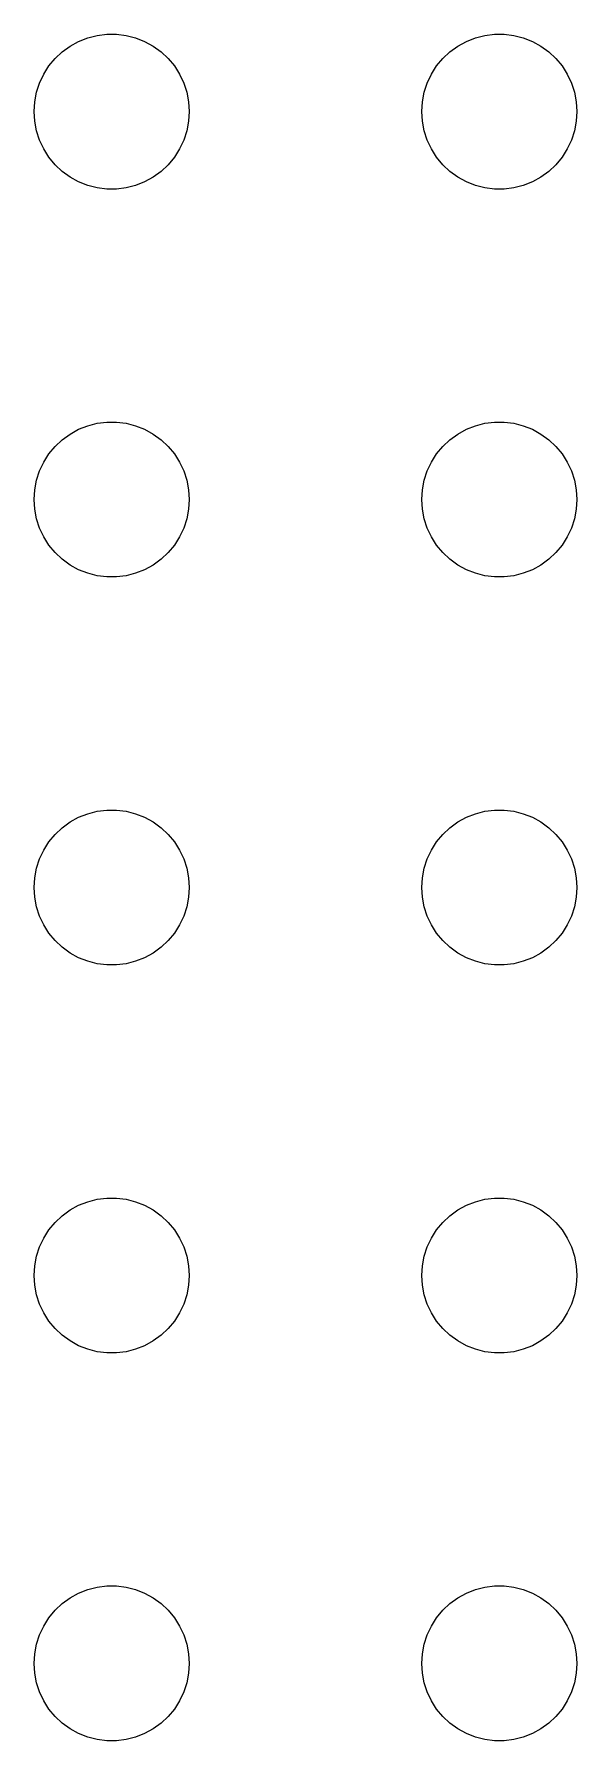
# Model space of a CAD drawing. Header units: metres. Extents: x -157 to 157, y -157 to 157.
# Drawn here: x -78 to -57, y -78 to -12 of the extents above; entities that cross this region are included whole.
import ezdxf

# ---------------------------------------------------------------- set-up
doc = ezdxf.new("R2010")
doc.units = ezdxf.units.M

msp = doc.modelspace()

# ---------------------------------------------------------------- linework, layer by layer
for p, q in [((-76.9123, -12.6884), (-76.6075, -12.467)), ((-76.6075, -12.467), (-76.2773, -12.2855)), ((-76.2773, -12.2855), (-75.927, -12.1468)), ((-75.927, -12.1468), (-75.5621, -12.0531)), ((-75.5621, -12.0531), (-75.1884, -12.0059)), ((-75.1884, -12.0059), (-74.8116, -12.0059)), ((-74.8116, -12.0059), (-74.4379, -12.0531)), ((-74.4379, -12.0531), (-74.073, -12.1468)), ((-74.073, -12.1468), (-73.7227, -12.2855)), ((-73.7227, -12.2855), (-73.3925, -12.467)), ((-73.3925, -12.467), (-73.0877, -12.6884)), ((-61.9123, -12.6884), (-61.6075, -12.467)), ((-61.6075, -12.467), (-61.2773, -12.2855)), ((-61.2773, -12.2855), (-60.927, -12.1468)), ((-60.927, -12.1468), (-60.5621, -12.0531)), ((-60.5621, -12.0531), (-60.1884, -12.0059)), ((-60.1884, -12.0059), (-59.8116, -12.0059)), ((-59.8116, -12.0059), (-59.4379, -12.0531)), ((-59.4379, -12.0531), (-59.0729, -12.1468)), ((-59.0729, -12.1468), (-58.7227, -12.2855)), ((-58.7227, -12.2855), (-58.3925, -12.467)), ((-58.3925, -12.467), (-58.0877, -12.6884)), ((-77.427, -13.2366), (-77.1869, -12.9464)), ((-77.1869, -12.9464), (-76.9123, -12.6884)), ((-73.0877, -12.6884), (-72.8131, -12.9464)), ((-72.8131, -12.9464), (-72.573, -13.2366)), ((-62.427, -13.2366), (-62.1869, -12.9464)), ((-62.1869, -12.9464), (-61.9123, -12.6884)), ((-58.0877, -12.6884), (-57.8131, -12.9464)), ((-57.8131, -12.9464), (-57.5729, -13.2366)), ((-77.7893, -13.8956), (-77.6289, -13.5547)), ((-77.6289, -13.5547), (-77.427, -13.2366)), ((-72.573, -13.2366), (-72.3711, -13.5547)), ((-72.3711, -13.5547), (-72.2107, -13.8956)), ((-62.7893, -13.8956), (-62.6289, -13.5547)), ((-62.6289, -13.5547), (-62.427, -13.2366)), ((-57.5729, -13.2366), (-57.3711, -13.5547)), ((-57.3711, -13.5547), (-57.2107, -13.8956)), ((-77.9763, -14.624), (-77.9057, -14.2539)), ((-77.9057, -14.2539), (-77.7893, -13.8956)), ((-72.2107, -13.8956), (-72.0943, -14.2539)), ((-72.0943, -14.2539), (-72.0237, -14.624)), ((-62.9763, -14.624), (-62.9057, -14.2539)), ((-62.9057, -14.2539), (-62.7893, -13.8956)), ((-57.2107, -13.8956), (-57.0942, -14.2539)), ((-57.0942, -14.2539), (-57.0237, -14.624)), ((-78, -15), (-77.9763, -14.624)), ((-77.9763, -15.376), (-78, -15)), ((-72.0237, -14.624), (-72, -15)), ((-72, -15), (-72.0237, -15.376)), ((-63, -15), (-62.9763, -14.624)), ((-62.9763, -15.376), (-63, -15)), ((-57.0237, -14.624), (-57, -15)), ((-57, -15), (-57.0237, -15.376)), ((-77.9057, -15.7461), (-77.9763, -15.376)), ((-77.7893, -16.1044), (-77.9057, -15.7461)), ((-72.0943, -15.7461), (-72.2107, -16.1044)), ((-72.0237, -15.376), (-72.0943, -15.7461)), ((-62.9057, -15.7461), (-62.9763, -15.376)), ((-62.7893, -16.1044), (-62.9057, -15.7461)), ((-57.0942, -15.7461), (-57.2107, -16.1044)), ((-57.0237, -15.376), (-57.0942, -15.7461)), ((-77.6289, -16.4453), (-77.7893, -16.1044)), ((-77.427, -16.7634), (-77.6289, -16.4453)), ((-72.3711, -16.4453), (-72.573, -16.7634)), ((-72.2107, -16.1044), (-72.3711, -16.4453)), ((-62.6289, -16.4453), (-62.7893, -16.1044)), ((-62.427, -16.7634), (-62.6289, -16.4453)), ((-57.3711, -16.4453), (-57.5729, -16.7634)), ((-57.2107, -16.1044), (-57.3711, -16.4453)), ((-77.1869, -17.0536), (-77.427, -16.7634)), ((-76.9123, -17.3115), (-77.1869, -17.0536)), ((-72.8131, -17.0536), (-73.0877, -17.3115)), ((-72.573, -16.7634), (-72.8131, -17.0536)), ((-62.1869, -17.0536), (-62.427, -16.7634)), ((-61.9123, -17.3115), (-62.1869, -17.0536)), ((-57.8131, -17.0536), (-58.0877, -17.3115)), ((-57.5729, -16.7634), (-57.8131, -17.0536)), ((-76.6075, -17.533), (-76.9123, -17.3115)), ((-76.2773, -17.7145), (-76.6075, -17.533)), ((-75.927, -17.8532), (-76.2773, -17.7145)), ((-73.7227, -17.7145), (-74.073, -17.8532)), ((-73.3925, -17.533), (-73.7227, -17.7145)), ((-73.0877, -17.3115), (-73.3925, -17.533)), ((-61.6075, -17.533), (-61.9123, -17.3115)), ((-61.2773, -17.7145), (-61.6075, -17.533)), ((-60.927, -17.8532), (-61.2773, -17.7145)), ((-58.7227, -17.7145), (-59.0729, -17.8532)), ((-58.3925, -17.533), (-58.7227, -17.7145)), ((-58.0877, -17.3115), (-58.3925, -17.533)), ((-75.5621, -17.9469), (-75.927, -17.8532)), ((-75.1884, -17.9941), (-75.5621, -17.9469)), ((-74.8116, -17.9941), (-75.1884, -17.9941)), ((-74.4379, -17.9469), (-74.8116, -17.9941)), ((-74.073, -17.8532), (-74.4379, -17.9469)), ((-60.5621, -17.9469), (-60.927, -17.8532)), ((-60.1884, -17.9941), (-60.5621, -17.9469)), ((-59.8116, -17.9941), (-60.1884, -17.9941)), ((-59.4379, -17.9469), (-59.8116, -17.9941)), ((-59.0729, -17.8532), (-59.4379, -17.9469)), ((-75.927, -27.1468), (-75.5621, -27.0531)), ((-75.5621, -27.0531), (-75.1884, -27.0059)), ((-75.1884, -27.0059), (-74.8116, -27.0059)), ((-74.8116, -27.0059), (-74.4379, -27.0531)), ((-74.4379, -27.0531), (-74.073, -27.1468)), ((-60.927, -27.1468), (-60.5621, -27.0531)), ((-60.5621, -27.0531), (-60.1884, -27.0059)), ((-60.1884, -27.0059), (-59.8116, -27.0059)), ((-59.8116, -27.0059), (-59.4379, -27.0531)), ((-59.4379, -27.0531), (-59.0729, -27.1468)), ((-77.1869, -27.9464), (-76.9123, -27.6884)), ((-76.9123, -27.6884), (-76.6075, -27.467)), ((-76.6075, -27.467), (-76.2773, -27.2855)), ((-76.2773, -27.2855), (-75.927, -27.1468)), ((-74.073, -27.1468), (-73.7227, -27.2855)), ((-73.7227, -27.2855), (-73.3925, -27.467)), ((-73.3925, -27.467), (-73.0877, -27.6884)), ((-73.0877, -27.6884), (-72.8131, -27.9464)), ((-62.1869, -27.9464), (-61.9123, -27.6884)), ((-61.9123, -27.6884), (-61.6075, -27.467)), ((-61.6075, -27.467), (-61.2773, -27.2855)), ((-61.2773, -27.2855), (-60.927, -27.1468)), ((-59.0729, -27.1468), (-58.7227, -27.2855)), ((-58.7227, -27.2855), (-58.3925, -27.467)), ((-58.3925, -27.467), (-58.0877, -27.6884)), ((-58.0877, -27.6884), (-57.8131, -27.9464)), ((-77.6289, -28.5547), (-77.427, -28.2366)), ((-77.427, -28.2366), (-77.1869, -27.9464)), ((-72.8131, -27.9464), (-72.573, -28.2366)), ((-72.573, -28.2366), (-72.3711, -28.5547)), ((-62.6289, -28.5547), (-62.427, -28.2366)), ((-62.427, -28.2366), (-62.1869, -27.9464)), ((-57.8131, -27.9464), (-57.5729, -28.2366)), ((-57.5729, -28.2366), (-57.3711, -28.5547)), ((-77.9057, -29.2539), (-77.7893, -28.8956)), ((-77.7893, -28.8956), (-77.6289, -28.5547)), ((-72.3711, -28.5547), (-72.2107, -28.8956)), ((-72.2107, -28.8956), (-72.0943, -29.2539)), ((-62.9057, -29.2539), (-62.7893, -28.8956)), ((-62.7893, -28.8956), (-62.6289, -28.5547)), ((-57.3711, -28.5547), (-57.2107, -28.8956)), ((-57.2107, -28.8956), (-57.0942, -29.2539)), ((-78, -30), (-77.9763, -29.624)), ((-77.9763, -29.624), (-77.9057, -29.2539)), ((-72.0943, -29.2539), (-72.0237, -29.624)), ((-72.0237, -29.624), (-72, -30)), ((-63, -30), (-62.9763, -29.624)), ((-62.9763, -29.624), (-62.9057, -29.2539)), ((-57.0942, -29.2539), (-57.0237, -29.624)), ((-57.0237, -29.624), (-57, -30)), ((-77.9763, -30.376), (-78, -30)), ((-72, -30), (-72.0237, -30.376)), ((-62.9763, -30.376), (-63, -30)), ((-57, -30), (-57.0237, -30.376)), ((-77.9057, -30.7461), (-77.9763, -30.376)), ((-77.7893, -31.1044), (-77.9057, -30.7461)), ((-72.0943, -30.7461), (-72.2107, -31.1044)), ((-72.0237, -30.376), (-72.0943, -30.7461)), ((-62.9057, -30.7461), (-62.9763, -30.376)), ((-62.7893, -31.1044), (-62.9057, -30.7461)), ((-57.0942, -30.7461), (-57.2107, -31.1044)), ((-57.0237, -30.376), (-57.0942, -30.7461)), ((-77.6289, -31.4453), (-77.7893, -31.1044)), ((-77.427, -31.7634), (-77.6289, -31.4453)), ((-72.3711, -31.4453), (-72.573, -31.7634)), ((-72.2107, -31.1044), (-72.3711, -31.4453)), ((-62.6289, -31.4453), (-62.7893, -31.1044)), ((-62.427, -31.7634), (-62.6289, -31.4453)), ((-57.3711, -31.4453), (-57.5729, -31.7634)), ((-57.2107, -31.1044), (-57.3711, -31.4453)), ((-77.1869, -32.0536), (-77.427, -31.7634)), ((-76.9123, -32.3115), (-77.1869, -32.0536)), ((-76.6075, -32.533), (-76.9123, -32.3115)), ((-73.0877, -32.3115), (-73.3925, -32.533)), ((-72.8131, -32.0536), (-73.0877, -32.3115)), ((-72.573, -31.7634), (-72.8131, -32.0536)), ((-62.1869, -32.0536), (-62.427, -31.7634)), ((-61.9123, -32.3115), (-62.1869, -32.0536)), ((-61.6075, -32.533), (-61.9123, -32.3115)), ((-58.0877, -32.3115), (-58.3925, -32.533)), ((-57.8131, -32.0536), (-58.0877, -32.3115)), ((-57.5729, -31.7634), (-57.8131, -32.0536)), ((-76.2773, -32.7145), (-76.6075, -32.533)), ((-75.927, -32.8532), (-76.2773, -32.7145)), ((-75.5621, -32.9469), (-75.927, -32.8532)), ((-75.1884, -32.9941), (-75.5621, -32.9469)), ((-74.8116, -32.9941), (-75.1884, -32.9941)), ((-74.4379, -32.9469), (-74.8116, -32.9941)), ((-74.073, -32.8532), (-74.4379, -32.9469)), ((-73.7227, -32.7145), (-74.073, -32.8532)), ((-73.3925, -32.533), (-73.7227, -32.7145)), ((-61.2773, -32.7145), (-61.6075, -32.533)), ((-60.927, -32.8532), (-61.2773, -32.7145)), ((-60.5621, -32.9469), (-60.927, -32.8532)), ((-60.1884, -32.9941), (-60.5621, -32.9469)), ((-59.8116, -32.9941), (-60.1884, -32.9941)), ((-59.4379, -32.9469), (-59.8116, -32.9941)), ((-59.0729, -32.8532), (-59.4379, -32.9469)), ((-58.7227, -32.7145), (-59.0729, -32.8532)), ((-58.3925, -32.533), (-58.7227, -32.7145)), ((-76.2773, -42.2855), (-75.927, -42.1468)), ((-75.927, -42.1468), (-75.5621, -42.0531)), ((-75.5621, -42.0531), (-75.1884, -42.0059)), ((-75.1884, -42.0059), (-74.8116, -42.0059)), ((-74.8116, -42.0059), (-74.4379, -42.0531)), ((-74.4379, -42.0531), (-74.073, -42.1468)), ((-74.073, -42.1468), (-73.7227, -42.2855)), ((-61.2773, -42.2855), (-60.927, -42.1468)), ((-60.927, -42.1468), (-60.5621, -42.0531)), ((-60.5621, -42.0531), (-60.1884, -42.0059)), ((-60.1884, -42.0059), (-59.8116, -42.0059)), ((-59.8116, -42.0059), (-59.4379, -42.0531)), ((-59.4379, -42.0531), (-59.0729, -42.1468)), ((-59.0729, -42.1468), (-58.7227, -42.2855)), ((-77.1869, -42.9464), (-76.9123, -42.6885)), ((-76.9123, -42.6885), (-76.6075, -42.467)), ((-76.6075, -42.467), (-76.2773, -42.2855)), ((-73.7227, -42.2855), (-73.3925, -42.467)), ((-73.3925, -42.467), (-73.0877, -42.6885)), ((-73.0877, -42.6885), (-72.8131, -42.9464)), ((-62.1869, -42.9464), (-61.9123, -42.6885)), ((-61.9123, -42.6885), (-61.6075, -42.467)), ((-61.6075, -42.467), (-61.2773, -42.2855)), ((-58.7227, -42.2855), (-58.3925, -42.467)), ((-58.3925, -42.467), (-58.0877, -42.6885)), ((-58.0877, -42.6885), (-57.8131, -42.9464)), ((-77.6289, -43.5547), (-77.427, -43.2366)), ((-77.427, -43.2366), (-77.1869, -42.9464)), ((-72.8131, -42.9464), (-72.573, -43.2366)), ((-72.573, -43.2366), (-72.3711, -43.5547)), ((-62.6289, -43.5547), (-62.427, -43.2366)), ((-62.427, -43.2366), (-62.1869, -42.9464)), ((-57.8131, -42.9464), (-57.5729, -43.2366)), ((-57.5729, -43.2366), (-57.3711, -43.5547)), ((-77.9057, -44.2539), (-77.7893, -43.8956)), ((-77.7893, -43.8956), (-77.6289, -43.5547)), ((-72.3711, -43.5547), (-72.2107, -43.8956)), ((-72.2107, -43.8956), (-72.0943, -44.2539)), ((-62.9057, -44.2539), (-62.7893, -43.8956)), ((-62.7893, -43.8956), (-62.6289, -43.5547)), ((-57.3711, -43.5547), (-57.2107, -43.8956)), ((-57.2107, -43.8956), (-57.0942, -44.2539)), ((-78, -45), (-77.9763, -44.624)), ((-77.9763, -44.624), (-77.9057, -44.2539)), ((-72.0943, -44.2539), (-72.0237, -44.624)), ((-72.0237, -44.624), (-72, -45)), ((-63, -45), (-62.9763, -44.624)), ((-62.9763, -44.624), (-62.9057, -44.2539)), ((-57.0942, -44.2539), (-57.0237, -44.624)), ((-57.0237, -44.624), (-57, -45)), ((-77.9763, -45.376), (-78, -45)), ((-77.9057, -45.7461), (-77.9763, -45.376)), ((-72.0237, -45.376), (-72.0943, -45.7461)), ((-72, -45), (-72.0237, -45.376)), ((-62.9763, -45.376), (-63, -45)), ((-62.9057, -45.7461), (-62.9763, -45.376)), ((-57.0237, -45.376), (-57.0942, -45.7461)), ((-57, -45), (-57.0237, -45.376)), ((-77.7893, -46.1044), (-77.9057, -45.7461)), ((-77.6289, -46.4453), (-77.7893, -46.1044)), ((-72.2107, -46.1044), (-72.3711, -46.4453)), ((-72.0943, -45.7461), (-72.2107, -46.1044)), ((-62.7893, -46.1044), (-62.9057, -45.7461)), ((-62.6289, -46.4453), (-62.7893, -46.1044)), ((-57.2107, -46.1044), (-57.3711, -46.4453)), ((-57.0942, -45.7461), (-57.2107, -46.1044)), ((-77.427, -46.7634), (-77.6289, -46.4453)), ((-77.1869, -47.0536), (-77.427, -46.7634)), ((-72.573, -46.7634), (-72.8131, -47.0536)), ((-72.3711, -46.4453), (-72.573, -46.7634)), ((-62.427, -46.7634), (-62.6289, -46.4453)), ((-62.1869, -47.0536), (-62.427, -46.7634)), ((-57.5729, -46.7634), (-57.8131, -47.0536)), ((-57.3711, -46.4453), (-57.5729, -46.7634)), ((-76.9123, -47.3115), (-77.1869, -47.0536)), ((-76.6075, -47.533), (-76.9123, -47.3115)), ((-73.0877, -47.3115), (-73.3925, -47.533)), ((-72.8131, -47.0536), (-73.0877, -47.3115)), ((-61.9123, -47.3115), (-62.1869, -47.0536)), ((-61.6075, -47.533), (-61.9123, -47.3115)), ((-58.0877, -47.3115), (-58.3925, -47.533)), ((-57.8131, -47.0536), (-58.0877, -47.3115)), ((-76.2773, -47.7145), (-76.6075, -47.533)), ((-75.927, -47.8532), (-76.2773, -47.7145)), ((-75.5621, -47.9469), (-75.927, -47.8532)), ((-75.1884, -47.9941), (-75.5621, -47.9469)), ((-74.8116, -47.9941), (-75.1884, -47.9941)), ((-74.4379, -47.9469), (-74.8116, -47.9941)), ((-74.073, -47.8532), (-74.4379, -47.9469)), ((-73.7227, -47.7145), (-74.073, -47.8532)), ((-73.3925, -47.533), (-73.7227, -47.7145)), ((-61.2773, -47.7145), (-61.6075, -47.533)), ((-60.927, -47.8532), (-61.2773, -47.7145)), ((-60.5621, -47.9469), (-60.927, -47.8532)), ((-60.1884, -47.9941), (-60.5621, -47.9469)), ((-59.8116, -47.9941), (-60.1884, -47.9941)), ((-59.4379, -47.9469), (-59.8116, -47.9941)), ((-59.0729, -47.8532), (-59.4379, -47.9469)), ((-58.7227, -47.7145), (-59.0729, -47.8532)), ((-58.3925, -47.533), (-58.7227, -47.7145)), ((-76.6075, -57.467), (-76.2773, -57.2855)), ((-76.2773, -57.2855), (-75.927, -57.1468)), ((-75.927, -57.1468), (-75.5621, -57.0531)), ((-75.5621, -57.0531), (-75.1884, -57.0059)), ((-75.1884, -57.0059), (-74.8116, -57.0059)), ((-74.8116, -57.0059), (-74.4379, -57.0531)), ((-74.4379, -57.0531), (-74.073, -57.1468)), ((-74.073, -57.1468), (-73.7227, -57.2855)), ((-73.7227, -57.2855), (-73.3925, -57.467)), ((-61.6075, -57.467), (-61.2773, -57.2855)), ((-61.2773, -57.2855), (-60.927, -57.1468)), ((-60.927, -57.1468), (-60.5621, -57.0531)), ((-60.5621, -57.0531), (-60.1884, -57.0059)), ((-60.1884, -57.0059), (-59.8116, -57.0059)), ((-59.8116, -57.0059), (-59.4379, -57.0531)), ((-59.4379, -57.0531), (-59.0729, -57.1468)), ((-59.0729, -57.1468), (-58.7227, -57.2855)), ((-58.7227, -57.2855), (-58.3925, -57.467)), ((-77.427, -58.2366), (-77.1869, -57.9464)), ((-77.1869, -57.9464), (-76.9123, -57.6885)), ((-76.9123, -57.6885), (-76.6075, -57.467)), ((-73.3925, -57.467), (-73.0877, -57.6885)), ((-73.0877, -57.6885), (-72.8131, -57.9464)), ((-72.8131, -57.9464), (-72.573, -58.2366)), ((-62.427, -58.2366), (-62.1869, -57.9464)), ((-62.1869, -57.9464), (-61.9123, -57.6885)), ((-61.9123, -57.6885), (-61.6075, -57.467)), ((-58.3925, -57.467), (-58.0877, -57.6885)), ((-58.0877, -57.6885), (-57.8131, -57.9464)), ((-57.8131, -57.9464), (-57.5729, -58.2366)), ((-77.7893, -58.8956), (-77.6289, -58.5547)), ((-77.6289, -58.5547), (-77.427, -58.2366)), ((-72.573, -58.2366), (-72.3711, -58.5547)), ((-72.3711, -58.5547), (-72.2107, -58.8956)), ((-62.7893, -58.8956), (-62.6289, -58.5547)), ((-62.6289, -58.5547), (-62.427, -58.2366)), ((-57.5729, -58.2366), (-57.3711, -58.5547)), ((-57.3711, -58.5547), (-57.2107, -58.8956)), ((-77.9763, -59.624), (-77.9057, -59.2539)), ((-77.9057, -59.2539), (-77.7893, -58.8956)), ((-72.2107, -58.8956), (-72.0943, -59.2539)), ((-72.0943, -59.2539), (-72.0237, -59.624)), ((-62.9763, -59.624), (-62.9057, -59.2539)), ((-62.9057, -59.2539), (-62.7893, -58.8956)), ((-57.2107, -58.8956), (-57.0942, -59.2539)), ((-57.0942, -59.2539), (-57.0237, -59.624)), ((-78, -60), (-77.9763, -59.624)), ((-77.9763, -60.376), (-78, -60)), ((-72.0237, -59.624), (-72, -60)), ((-72, -60), (-72.0237, -60.376)), ((-63, -60), (-62.9763, -59.624)), ((-62.9763, -60.376), (-63, -60)), ((-57.0237, -59.624), (-57, -60)), ((-57, -60), (-57.0237, -60.376)), ((-77.9057, -60.7461), (-77.9763, -60.376)), ((-72.0237, -60.376), (-72.0943, -60.7461)), ((-62.9057, -60.7461), (-62.9763, -60.376)), ((-57.0237, -60.376), (-57.0942, -60.7461)), ((-77.7893, -61.1044), (-77.9057, -60.7461)), ((-77.6289, -61.4453), (-77.7893, -61.1044)), ((-72.2107, -61.1044), (-72.3711, -61.4453)), ((-72.0943, -60.7461), (-72.2107, -61.1044)), ((-62.7893, -61.1044), (-62.9057, -60.7461)), ((-62.6289, -61.4453), (-62.7893, -61.1044)), ((-57.2107, -61.1044), (-57.3711, -61.4453)), ((-57.0942, -60.7461), (-57.2107, -61.1044)), ((-77.427, -61.7634), (-77.6289, -61.4453)), ((-77.1869, -62.0536), (-77.427, -61.7634)), ((-72.573, -61.7634), (-72.8131, -62.0536)), ((-72.3711, -61.4453), (-72.573, -61.7634)), ((-62.427, -61.7634), (-62.6289, -61.4453)), ((-62.1869, -62.0536), (-62.427, -61.7634)), ((-57.5729, -61.7634), (-57.8131, -62.0536)), ((-57.3711, -61.4453), (-57.5729, -61.7634)), ((-76.9123, -62.3115), (-77.1869, -62.0536)), ((-76.6075, -62.533), (-76.9123, -62.3115)), ((-76.2773, -62.7145), (-76.6075, -62.533)), ((-73.3925, -62.533), (-73.7227, -62.7145)), ((-73.0877, -62.3115), (-73.3925, -62.533)), ((-72.8131, -62.0536), (-73.0877, -62.3115)), ((-61.9123, -62.3115), (-62.1869, -62.0536)), ((-61.6075, -62.533), (-61.9123, -62.3115)), ((-61.2773, -62.7145), (-61.6075, -62.533)), ((-58.3925, -62.533), (-58.7227, -62.7145)), ((-58.0877, -62.3115), (-58.3925, -62.533)), ((-57.8131, -62.0536), (-58.0877, -62.3115)), ((-75.927, -62.8532), (-76.2773, -62.7145)), ((-75.5621, -62.9469), (-75.927, -62.8532)), ((-75.1884, -62.9941), (-75.5621, -62.9469)), ((-74.8116, -62.9941), (-75.1884, -62.9941)), ((-74.4379, -62.9469), (-74.8116, -62.9941)), ((-74.073, -62.8532), (-74.4379, -62.9469)), ((-73.7227, -62.7145), (-74.073, -62.8532)), ((-60.927, -62.8532), (-61.2773, -62.7145)), ((-60.5621, -62.9469), (-60.927, -62.8532)), ((-60.1884, -62.9941), (-60.5621, -62.9469)), ((-59.8116, -62.9941), (-60.1884, -62.9941)), ((-59.4379, -62.9469), (-59.8116, -62.9941)), ((-59.0729, -62.8532), (-59.4379, -62.9469)), ((-58.7227, -62.7145), (-59.0729, -62.8532)), ((-76.9123, -72.6885), (-76.6075, -72.467)), ((-76.6075, -72.467), (-76.2773, -72.2855)), ((-76.2773, -72.2855), (-75.927, -72.1468)), ((-75.927, -72.1468), (-75.5621, -72.0531)), ((-75.5621, -72.0531), (-75.1884, -72.0059)), ((-75.1884, -72.0059), (-74.8116, -72.0059)), ((-74.8116, -72.0059), (-74.4379, -72.0531)), ((-74.4379, -72.0531), (-74.073, -72.1468)), ((-74.073, -72.1468), (-73.7227, -72.2855)), ((-73.7227, -72.2855), (-73.3925, -72.467)), ((-73.3925, -72.467), (-73.0877, -72.6885)), ((-61.9123, -72.6885), (-61.6075, -72.467)), ((-61.6075, -72.467), (-61.2773, -72.2855)), ((-61.2773, -72.2855), (-60.927, -72.1468)), ((-60.927, -72.1468), (-60.5621, -72.0531)), ((-60.5621, -72.0531), (-60.1884, -72.0059)), ((-60.1884, -72.0059), (-59.8116, -72.0059)), ((-59.8116, -72.0059), (-59.4379, -72.0531)), ((-59.4379, -72.0531), (-59.0729, -72.1468)), ((-59.0729, -72.1468), (-58.7227, -72.2855)), ((-58.7227, -72.2855), (-58.3925, -72.467)), ((-58.3925, -72.467), (-58.0877, -72.6885)), ((-77.6289, -73.5547), (-77.427, -73.2366)), ((-77.427, -73.2366), (-77.1869, -72.9464)), ((-77.1869, -72.9464), (-76.9123, -72.6885)), ((-73.0877, -72.6885), (-72.8131, -72.9464)), ((-72.8131, -72.9464), (-72.573, -73.2366)), ((-72.573, -73.2366), (-72.3711, -73.5547)), ((-62.6289, -73.5547), (-62.427, -73.2366)), ((-62.427, -73.2366), (-62.1869, -72.9464)), ((-62.1869, -72.9464), (-61.9123, -72.6885)), ((-58.0877, -72.6885), (-57.8131, -72.9464)), ((-57.8131, -72.9464), (-57.5729, -73.2366)), ((-57.5729, -73.2366), (-57.3711, -73.5547)), ((-77.9057, -74.2539), (-77.7893, -73.8956)), ((-77.7893, -73.8956), (-77.6289, -73.5547)), ((-72.3711, -73.5547), (-72.2107, -73.8956)), ((-72.2107, -73.8956), (-72.0943, -74.2539)), ((-62.9057, -74.2539), (-62.7893, -73.8956)), ((-62.7893, -73.8956), (-62.6289, -73.5547)), ((-57.3711, -73.5547), (-57.2107, -73.8956)), ((-57.2107, -73.8956), (-57.0942, -74.2539)), ((-77.9763, -74.624), (-77.9057, -74.2539)), ((-72.0943, -74.2539), (-72.0237, -74.624)), ((-62.9763, -74.624), (-62.9057, -74.2539)), ((-57.0942, -74.2539), (-57.0237, -74.624)), ((-78, -75), (-77.9763, -74.624)), ((-77.9763, -75.376), (-78, -75)), ((-72.0237, -74.624), (-72, -75)), ((-72, -75), (-72.0237, -75.376)), ((-63, -75), (-62.9763, -74.624)), ((-62.9763, -75.376), (-63, -75)), ((-57.0237, -74.624), (-57, -75)), ((-57, -75), (-57.0237, -75.376)), ((-77.9057, -75.7461), (-77.9763, -75.376)), ((-77.7893, -76.1044), (-77.9057, -75.7461)), ((-72.0943, -75.7461), (-72.2107, -76.1044)), ((-72.0237, -75.376), (-72.0943, -75.7461)), ((-62.9057, -75.7461), (-62.9763, -75.376)), ((-62.7893, -76.1044), (-62.9057, -75.7461)), ((-57.0942, -75.7461), (-57.2107, -76.1044)), ((-57.0237, -75.376), (-57.0942, -75.7461)), ((-77.6289, -76.4453), (-77.7893, -76.1044)), ((-77.427, -76.7634), (-77.6289, -76.4453)), ((-72.3711, -76.4453), (-72.573, -76.7634)), ((-72.2107, -76.1044), (-72.3711, -76.4453)), ((-62.6289, -76.4453), (-62.7893, -76.1044)), ((-62.427, -76.7634), (-62.6289, -76.4453)), ((-57.3711, -76.4453), (-57.5729, -76.7634)), ((-57.2107, -76.1044), (-57.3711, -76.4453)), ((-77.1869, -77.0536), (-77.427, -76.7634)), ((-76.9123, -77.3115), (-77.1869, -77.0536)), ((-72.8131, -77.0536), (-73.0877, -77.3115)), ((-72.573, -76.7634), (-72.8131, -77.0536)), ((-62.1869, -77.0536), (-62.427, -76.7634)), ((-61.9123, -77.3115), (-62.1869, -77.0536)), ((-57.8131, -77.0536), (-58.0877, -77.3115)), ((-57.5729, -76.7634), (-57.8131, -77.0536)), ((-76.6075, -77.533), (-76.9123, -77.3115)), ((-76.2773, -77.7145), (-76.6075, -77.533)), ((-75.927, -77.8532), (-76.2773, -77.7145)), ((-75.5621, -77.9469), (-75.927, -77.8532)), ((-74.073, -77.8532), (-74.4379, -77.9469)), ((-73.7227, -77.7145), (-74.073, -77.8532)), ((-73.3925, -77.533), (-73.7227, -77.7145)), ((-73.0877, -77.3115), (-73.3925, -77.533)), ((-61.6075, -77.533), (-61.9123, -77.3115)), ((-61.2773, -77.7145), (-61.6075, -77.533)), ((-60.927, -77.8532), (-61.2773, -77.7145)), ((-60.5621, -77.9469), (-60.927, -77.8532)), ((-59.0729, -77.8532), (-59.4379, -77.9469)), ((-58.7227, -77.7145), (-59.0729, -77.8532)), ((-58.3925, -77.533), (-58.7227, -77.7145)), ((-58.0877, -77.3115), (-58.3925, -77.533)), ((-75.1884, -77.9941), (-75.5621, -77.9469)), ((-74.8116, -77.9941), (-75.1884, -77.9941)), ((-74.4379, -77.9469), (-74.8116, -77.9941)), ((-60.1884, -77.9941), (-60.5621, -77.9469)), ((-59.8116, -77.9941), (-60.1884, -77.9941)), ((-59.4379, -77.9469), (-59.8116, -77.9941))]:
    msp.add_line(p, q)

doc.saveas('drawing.dxf')
